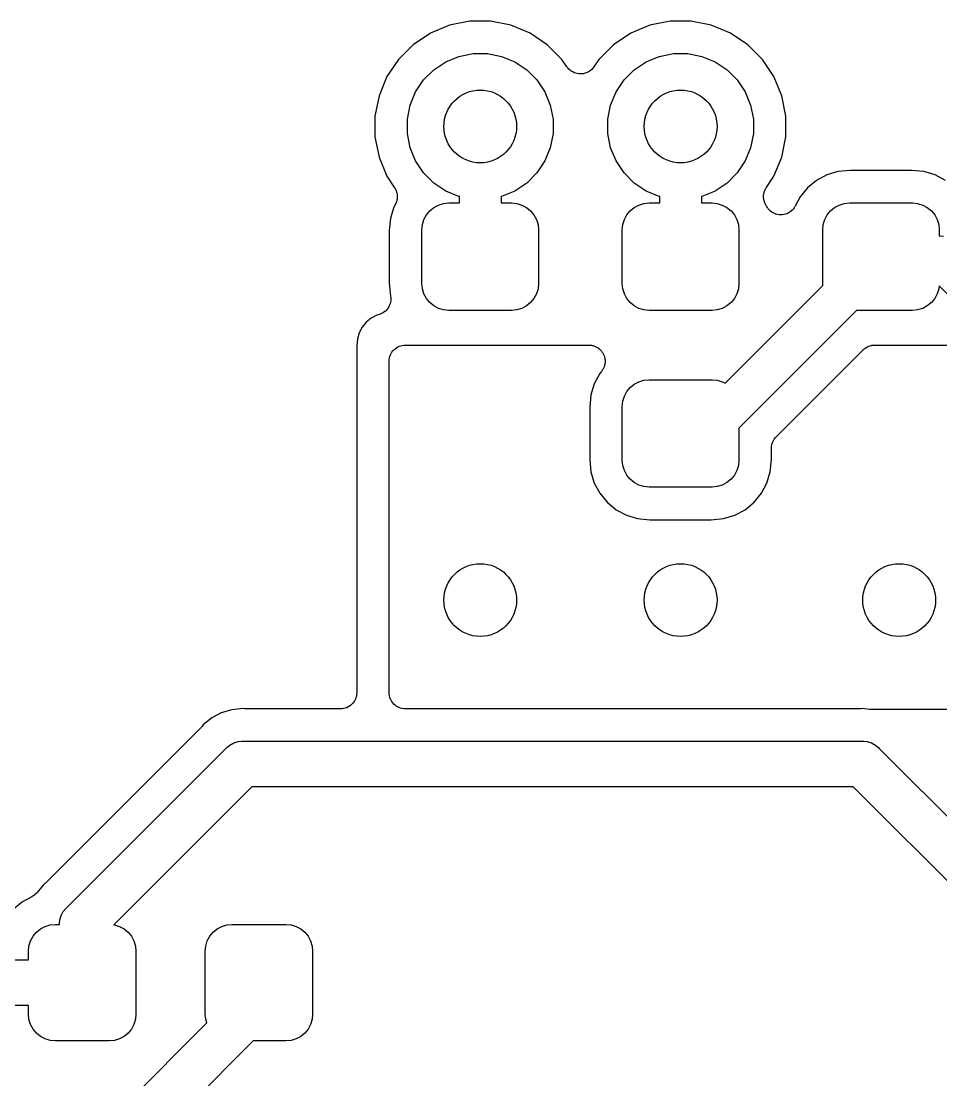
# Model space of a CAD drawing. Extents: x 1.98 to 5.9, y -3.93 to -1.98.
# Drawn here: x 3.2551 to 3.4539, y -3.0604 to -2.8316 of the extents above; entities that cross this region are included whole.
import ezdxf

# ---------------------------------------------------------------- set-up
doc = ezdxf.new("R2010")
doc.units = 0
doc.header["$MEASUREMENT"] = 0
doc.layers.add('BLACK', color=7, linetype='CONTINUOUS')

msp = doc.modelspace()

# ---------------------------------------------------------------- linework, layer by layer
at = {"layer": 'BLACK', "linetype": 'CONTINUOUS'}
for p, q in [((3.35209, -2.83158), (3.3477, -2.83246)), ((3.35657, -2.83158), (3.35209, -2.83158)), ((3.36097, -2.83246), (3.35657, -2.83158)), ((3.3954, -2.83158), (3.391, -2.83246)), ((3.39988, -2.83158), (3.3954, -2.83158)), ((3.40427, -2.83246), (3.39988, -2.83158)), ((3.34356, -2.83417), (3.33983, -2.83666)), ((3.3477, -2.83246), (3.34356, -2.83417)), ((3.36511, -2.83417), (3.36097, -2.83246)), ((3.36883, -2.83666), (3.36511, -2.83417)), ((3.38686, -2.83417), (3.38314, -2.83666)), ((3.391, -2.83246), (3.38686, -2.83417)), ((3.40841, -2.83417), (3.40427, -2.83246)), ((3.41214, -2.83666), (3.40841, -2.83417)), ((3.33983, -2.83666), (3.33666, -2.83983)), ((3.372, -2.83983), (3.36883, -2.83666)), ((3.38314, -2.83666), (3.37997, -2.83983)), ((3.41531, -2.83983), (3.41214, -2.83666)), ((3.34687, -2.84037), (3.34974, -2.83919)), ((3.34974, -2.83919), (3.35278, -2.83858)), ((3.35278, -2.83858), (3.35588, -2.83858)), ((3.35588, -2.83858), (3.35892, -2.83919)), ((3.35892, -2.83919), (3.36179, -2.84037)), ((3.39018, -2.84037), (3.39304, -2.83919)), ((3.39304, -2.83919), (3.39609, -2.83858)), ((3.39609, -2.83858), (3.39919, -2.83858)), ((3.39919, -2.83858), (3.40223, -2.83919)), ((3.40223, -2.83919), (3.4051, -2.84037)), ((3.33666, -2.83983), (3.33417, -2.84356)), ((3.34429, -2.8421), (3.34687, -2.84037)), ((3.36179, -2.84037), (3.36437, -2.8421)), ((3.37307, -2.84144), (3.372, -2.83983)), ((3.37329, -2.84169), (3.37307, -2.84144)), ((3.37887, -2.84148), (3.37866, -2.84173)), ((3.37888, -2.84146), (3.37887, -2.84148)), ((3.37889, -2.84144), (3.37888, -2.84146)), ((3.37888, -2.84146), (3.37888, -2.84146)), ((3.37888, -2.84146), (3.37888, -2.84146)), ((3.37997, -2.83983), (3.37889, -2.84144)), ((3.3876, -2.8421), (3.39018, -2.84037)), ((3.4051, -2.84037), (3.40768, -2.8421)), ((3.4178, -2.84356), (3.41531, -2.83983)), ((3.33417, -2.84356), (3.33246, -2.8477)), ((3.3421, -2.84429), (3.34429, -2.8421)), ((3.36437, -2.8421), (3.36656, -2.84429)), ((3.37349, -2.84195), (3.37329, -2.84169)), ((3.3735, -2.84196), (3.37349, -2.84195)), ((3.37351, -2.84197), (3.3735, -2.84196)), ((3.37376, -2.84218), (3.37351, -2.84197)), ((3.37402, -2.84239), (3.37376, -2.84218)), ((3.37403, -2.84239), (3.37402, -2.84239)), ((3.37403, -2.8424), (3.37403, -2.84239)), ((3.37433, -2.84256), (3.37403, -2.8424)), ((3.37462, -2.84272), (3.37433, -2.84256)), ((3.37463, -2.84272), (3.37462, -2.84272)), ((3.37464, -2.84272), (3.37463, -2.84272)), ((3.37496, -2.84282), (3.37464, -2.84272)), ((3.37527, -2.84292), (3.37496, -2.84282)), ((3.37528, -2.84292), (3.37527, -2.84292)), ((3.37529, -2.84292), (3.37528, -2.84292)), ((3.37562, -2.84296), (3.37529, -2.84292)), ((3.37595, -2.84299), (3.37562, -2.84296)), ((3.37596, -2.84299), (3.37595, -2.84299)), ((3.37597, -2.84299), (3.37596, -2.84299)), ((3.3763, -2.84296), (3.37597, -2.84299)), ((3.37663, -2.84293), (3.3763, -2.84296)), ((3.37664, -2.84293), (3.37663, -2.84293)), ((3.37665, -2.84293), (3.37664, -2.84293)), ((3.37697, -2.84283), (3.37665, -2.84293)), ((3.37729, -2.84274), (3.37697, -2.84283)), ((3.3773, -2.84274), (3.37729, -2.84274)), ((3.3776, -2.84258), (3.3773, -2.84273)), ((3.3773, -2.84273), (3.3773, -2.84274)), ((3.37789, -2.84243), (3.3776, -2.84258)), ((3.3779, -2.84242), (3.37789, -2.84243)), ((3.37791, -2.84242), (3.3779, -2.84242)), ((3.37817, -2.84221), (3.37791, -2.84242)), ((3.37843, -2.842), (3.37817, -2.84221)), ((3.37844, -2.84199), (3.37843, -2.84199)), ((3.37843, -2.84199), (3.37843, -2.842)), ((3.37866, -2.84173), (3.37844, -2.84199)), ((3.38541, -2.84429), (3.3876, -2.8421)), ((3.40768, -2.8421), (3.40987, -2.84429)), ((3.41951, -2.8477), (3.4178, -2.84356)), ((3.34037, -2.84687), (3.3421, -2.84429)), ((3.36656, -2.84429), (3.36829, -2.84687)), ((3.38368, -2.84687), (3.38541, -2.84429)), ((3.40987, -2.84429), (3.41159, -2.84687)), ((3.33246, -2.8477), (3.33158, -2.85209)), ((3.33919, -2.84974), (3.34037, -2.84687)), ((3.36829, -2.84687), (3.36947, -2.84974)), ((3.38249, -2.84974), (3.38368, -2.84687)), ((3.41159, -2.84687), (3.41278, -2.84974)), ((3.42039, -2.85209), (3.41951, -2.8477)), ((3.33858, -2.85278), (3.33919, -2.84974)), ((3.36947, -2.84974), (3.37008, -2.85278)), ((3.38189, -2.85278), (3.38249, -2.84974)), ((3.41278, -2.84974), (3.41339, -2.85278)), ((3.33158, -2.85209), (3.33158, -2.85657)), ((3.33858, -2.85588), (3.33858, -2.85278)), ((3.37008, -2.85278), (3.37008, -2.85588)), ((3.38189, -2.85588), (3.38189, -2.85278)), ((3.41339, -2.85278), (3.41339, -2.85588)), ((3.42039, -2.85657), (3.42039, -2.85209)), ((3.33158, -2.85657), (3.33246, -2.86097)), ((3.33919, -2.85892), (3.33858, -2.85588)), ((3.37008, -2.85588), (3.36947, -2.85892)), ((3.38249, -2.85892), (3.38189, -2.85588)), ((3.41339, -2.85588), (3.41278, -2.85892)), ((3.41951, -2.86097), (3.42039, -2.85657)), ((3.34037, -2.86179), (3.33919, -2.85892)), ((3.36947, -2.85892), (3.36829, -2.86179)), ((3.38368, -2.86179), (3.38249, -2.85892)), ((3.41278, -2.85892), (3.41159, -2.86179)), ((3.33246, -2.86097), (3.33417, -2.86511)), ((3.3421, -2.86437), (3.34037, -2.86179)), ((3.36829, -2.86179), (3.36656, -2.86437)), ((3.38541, -2.86437), (3.38368, -2.86179)), ((3.41159, -2.86179), (3.40987, -2.86437)), ((3.4178, -2.86511), (3.41951, -2.86097)), ((3.34429, -2.86656), (3.3421, -2.86437)), ((3.36656, -2.86437), (3.36437, -2.86656)), ((3.3876, -2.86656), (3.38541, -2.86437)), ((3.40987, -2.86437), (3.40768, -2.86656)), ((3.43165, -2.86408), (3.42924, -2.86481)), ((3.43433, -2.86382), (3.43165, -2.86408)), ((3.44756, -2.86382), (3.43433, -2.86382)), ((3.45024, -2.86408), (3.44756, -2.86382)), ((3.45265, -2.86481), (3.45024, -2.86408)), ((3.33417, -2.86511), (3.33582, -2.86757)), ((3.34687, -2.86829), (3.34429, -2.86656)), ((3.36437, -2.86656), (3.36179, -2.86829)), ((3.39018, -2.86829), (3.3876, -2.86656)), ((3.40768, -2.86656), (3.4051, -2.86829)), ((3.41615, -2.86757), (3.4178, -2.86511)), ((3.42702, -2.866), (3.42507, -2.86759)), ((3.42924, -2.86481), (3.42702, -2.866)), ((3.45487, -2.866), (3.45265, -2.86481)), ((3.33582, -2.86757), (3.33584, -2.86761)), ((3.33584, -2.86761), (3.33592, -2.86775)), ((3.33592, -2.86775), (3.336, -2.86788)), ((3.336, -2.86788), (3.33607, -2.86805)), ((3.33607, -2.86805), (3.33616, -2.86822)), ((3.33616, -2.86822), (3.3362, -2.86837)), ((3.3362, -2.86837), (3.33626, -2.86851)), ((3.33626, -2.86851), (3.3363, -2.86869)), ((3.3363, -2.86869), (3.33635, -2.86887)), ((3.33635, -2.86887), (3.33636, -2.86903)), ((3.34974, -2.86947), (3.34687, -2.86829)), ((3.36179, -2.86829), (3.35892, -2.86947)), ((3.39304, -2.86947), (3.39018, -2.86829)), ((3.4051, -2.86829), (3.40223, -2.86947)), ((3.41561, -2.86898), (3.41563, -2.86883)), ((3.41563, -2.86883), (3.41568, -2.86865)), ((3.41568, -2.86865), (3.41572, -2.86846)), ((3.41572, -2.86846), (3.41578, -2.86832)), ((3.41578, -2.86832), (3.41583, -2.86817)), ((3.41583, -2.86817), (3.41592, -2.86801)), ((3.41592, -2.86801), (3.41599, -2.86783)), ((3.41599, -2.86783), (3.41608, -2.86771)), ((3.41608, -2.86771), (3.41615, -2.86757)), ((3.42507, -2.86759), (3.42348, -2.86954)), ((3.33599, -2.87116), (3.33568, -2.87176)), ((3.33605, -2.87102), (3.33599, -2.87116)), ((3.33613, -2.87088), (3.33605, -2.87102)), ((3.33618, -2.87071), (3.33613, -2.87088)), ((3.33626, -2.87053), (3.33618, -2.87071)), ((3.33629, -2.87038), (3.33626, -2.87053)), ((3.33633, -2.87023), (3.33629, -2.87038)), ((3.33635, -2.87005), (3.33633, -2.87023)), ((3.33639, -2.86986), (3.33635, -2.87005)), ((3.33636, -2.86903), (3.33639, -2.86918)), ((3.33639, -2.86918), (3.33639, -2.86937)), ((3.33639, -2.86937), (3.33641, -2.86955)), ((3.33641, -2.86955), (3.33639, -2.86971)), ((3.33639, -2.86971), (3.33639, -2.86986)), ((3.34532, -2.87131), (3.34641, -2.87098)), ((3.34641, -2.87098), (3.34754, -2.87087)), ((3.34754, -2.87087), (3.34983, -2.87087)), ((3.34983, -2.86949), (3.34974, -2.86947)), ((3.34983, -2.87087), (3.34983, -2.86949)), ((3.35892, -2.86947), (3.35883, -2.86949)), ((3.35883, -2.86949), (3.35883, -2.87087)), ((3.35883, -2.87087), (3.36112, -2.87087)), ((3.36112, -2.87087), (3.36225, -2.87098)), ((3.36225, -2.87098), (3.36334, -2.87131)), ((3.38862, -2.87131), (3.38971, -2.87098)), ((3.38971, -2.87098), (3.39085, -2.87087)), ((3.39085, -2.87087), (3.39314, -2.87087)), ((3.39314, -2.86949), (3.39304, -2.86947)), ((3.39314, -2.87087), (3.39314, -2.86949)), ((3.40223, -2.86947), (3.40214, -2.86949)), ((3.40214, -2.86949), (3.40214, -2.87087)), ((3.40214, -2.87087), (3.40443, -2.87087)), ((3.40443, -2.87087), (3.40556, -2.87098)), ((3.40556, -2.87098), (3.40665, -2.87131)), ((3.41556, -2.8695), (3.41558, -2.86932)), ((3.41558, -2.86966), (3.41556, -2.8695)), ((3.41557, -2.86981), (3.41558, -2.86966)), ((3.41561, -2.87), (3.41557, -2.86981)), ((3.41558, -2.86913), (3.41561, -2.86898)), ((3.41558, -2.86932), (3.41558, -2.86913)), ((3.41563, -2.87018), (3.41561, -2.87)), ((3.41567, -2.87033), (3.41563, -2.87018)), ((3.4157, -2.87049), (3.41567, -2.87033)), ((3.41577, -2.87066), (3.4157, -2.87049)), ((3.41582, -2.87084), (3.41577, -2.87066)), ((3.41589, -2.87098), (3.41582, -2.87084)), ((3.41595, -2.87112), (3.41589, -2.87098)), ((3.41597, -2.87116), (3.41595, -2.87112)), ((3.4162, -2.87159), (3.41597, -2.87116)), ((3.42348, -2.86954), (3.42238, -2.87159)), ((3.43193, -2.87131), (3.43302, -2.87098)), ((3.43302, -2.87098), (3.43415, -2.87087)), ((3.43415, -2.87087), (3.44774, -2.87087)), ((3.44774, -2.87087), (3.44887, -2.87098)), ((3.44887, -2.87098), (3.44996, -2.87131)), ((3.33568, -2.87176), (3.33495, -2.87417)), ((3.34217, -2.87445), (3.34271, -2.87345)), ((3.34271, -2.87345), (3.34343, -2.87257)), ((3.34343, -2.87257), (3.34431, -2.87184)), ((3.34431, -2.87184), (3.34532, -2.87131)), ((3.36334, -2.87131), (3.36435, -2.87184)), ((3.36435, -2.87184), (3.36523, -2.87257)), ((3.36523, -2.87257), (3.36595, -2.87345)), ((3.36595, -2.87345), (3.36649, -2.87445)), ((3.38548, -2.87445), (3.38602, -2.87345)), ((3.38602, -2.87345), (3.38674, -2.87257)), ((3.38674, -2.87257), (3.38762, -2.87184)), ((3.38762, -2.87184), (3.38862, -2.87131)), ((3.40665, -2.87131), (3.40766, -2.87184)), ((3.40766, -2.87184), (3.40854, -2.87257)), ((3.40854, -2.87257), (3.40926, -2.87345)), ((3.40926, -2.87345), (3.40979, -2.87445)), ((3.41639, -2.87187), (3.4162, -2.87159)), ((3.41657, -2.87215), (3.41639, -2.87187)), ((3.41658, -2.87216), (3.41657, -2.87215)), ((3.41682, -2.87239), (3.41658, -2.87216)), ((3.41658, -2.87216), (3.41658, -2.87216)), ((3.41705, -2.87264), (3.41682, -2.87239)), ((3.41706, -2.87264), (3.41705, -2.87264)), ((3.41707, -2.87265), (3.41706, -2.87264)), ((3.41735, -2.87283), (3.41707, -2.87265)), ((3.41762, -2.87302), (3.41735, -2.87283)), ((3.41763, -2.87302), (3.41762, -2.87302)), ((3.41763, -2.87303), (3.41763, -2.87302)), ((3.41795, -2.87316), (3.41763, -2.87303)), ((3.41825, -2.87329), (3.41795, -2.87316)), ((3.41826, -2.87329), (3.41825, -2.87329)), ((3.41859, -2.87336), (3.41826, -2.87329)), ((3.41826, -2.87329), (3.41826, -2.87329)), ((3.41892, -2.87342), (3.41859, -2.87336)), ((3.41893, -2.87342), (3.41892, -2.87342)), ((3.41893, -2.87343), (3.41893, -2.87342)), ((3.41926, -2.87343), (3.41893, -2.87343)), ((3.4196, -2.87343), (3.41926, -2.87343)), ((3.41961, -2.87343), (3.4196, -2.87343)), ((3.41962, -2.87343), (3.41961, -2.87343)), ((3.41994, -2.87337), (3.41962, -2.87343)), ((3.42027, -2.8733), (3.41994, -2.87337)), ((3.42028, -2.8733), (3.42027, -2.8733)), ((3.42029, -2.8733), (3.42028, -2.8733)), ((3.42059, -2.87318), (3.42029, -2.8733)), ((3.42091, -2.87305), (3.42059, -2.87318)), ((3.42092, -2.87304), (3.42091, -2.87305)), ((3.42091, -2.87305), (3.42091, -2.87305)), ((3.42119, -2.87286), (3.42092, -2.87304)), ((3.42148, -2.87268), (3.42119, -2.87286)), ((3.42149, -2.87267), (3.42148, -2.87267)), ((3.42148, -2.87267), (3.42148, -2.87268)), ((3.42173, -2.87243), (3.42149, -2.87267)), ((3.42197, -2.8722), (3.42173, -2.87243)), ((3.42198, -2.87219), (3.42197, -2.87219)), ((3.42197, -2.87219), (3.42197, -2.8722)), ((3.42217, -2.87191), (3.42198, -2.87219)), ((3.42235, -2.87164), (3.42217, -2.87191)), ((3.42236, -2.87162), (3.42235, -2.87164)), ((3.42238, -2.87159), (3.42236, -2.87162)), ((3.42236, -2.87162), (3.42236, -2.87162)), ((3.42236, -2.87162), (3.42236, -2.87162)), ((3.42879, -2.87445), (3.42933, -2.87345)), ((3.42933, -2.87345), (3.43005, -2.87257)), ((3.43005, -2.87257), (3.43093, -2.87184)), ((3.43093, -2.87184), (3.43193, -2.87131)), ((3.44996, -2.87131), (3.45096, -2.87184)), ((3.45096, -2.87184), (3.45184, -2.87257)), ((3.45184, -2.87257), (3.45256, -2.87345)), ((3.45256, -2.87345), (3.4531, -2.87445)), ((3.33495, -2.87417), (3.33468, -2.87685)), ((3.34173, -2.87667), (3.34184, -2.87554)), ((3.34184, -2.87554), (3.34217, -2.87445)), ((3.36649, -2.87445), (3.36682, -2.87554)), ((3.36682, -2.87554), (3.36693, -2.87667)), ((3.38504, -2.87667), (3.38515, -2.87554)), ((3.38515, -2.87554), (3.38548, -2.87445)), ((3.40979, -2.87445), (3.41012, -2.87554)), ((3.41012, -2.87554), (3.41024, -2.87667)), ((3.42835, -2.87667), (3.42846, -2.87554)), ((3.42846, -2.87554), (3.42879, -2.87445)), ((3.4531, -2.87445), (3.45343, -2.87554)), ((3.45343, -2.87554), (3.45354, -2.87667)), ((3.33468, -2.87685), (3.33468, -2.88812)), ((3.34173, -2.88829), (3.34173, -2.87667)), ((3.36693, -2.87667), (3.36693, -2.88829)), ((3.38504, -2.88829), (3.38504, -2.87667)), ((3.41024, -2.87667), (3.41024, -2.88829)), ((3.42835, -2.88829), (3.42835, -2.87667)), ((3.45354, -2.87667), (3.45354, -2.87796)), ((3.45354, -2.87796), (3.45376, -2.87798)), ((3.45376, -2.87798), (3.45376, -2.87798)), ((3.45376, -2.87798), (3.45443, -2.87805)), ((3.33468, -2.88812), (3.33497, -2.89101)), ((3.34184, -2.88942), (3.34173, -2.88829)), ((3.34217, -2.89051), (3.34184, -2.88942)), ((3.36682, -2.88942), (3.36649, -2.89051)), ((3.36693, -2.88829), (3.36682, -2.88942)), ((3.38515, -2.88942), (3.38504, -2.88829)), ((3.38548, -2.89051), (3.38515, -2.88942)), ((3.40725, -2.90982), (3.42838, -2.88868)), ((3.41012, -2.88942), (3.40979, -2.89051)), ((3.41024, -2.88829), (3.41012, -2.88942)), ((3.42838, -2.88868), (3.42835, -2.88829)), ((3.45343, -2.88942), (3.4531, -2.89051)), ((3.45349, -2.88879), (3.45343, -2.88942)), ((3.45749, -2.89279), (3.45349, -2.88879)), ((3.33497, -2.89101), (3.33502, -2.89128)), ((3.33502, -2.89163), (3.33501, -2.89196)), ((3.33502, -2.89128), (3.33502, -2.89129)), ((3.33502, -2.89129), (3.33502, -2.8913)), ((3.33502, -2.8913), (3.33502, -2.89163)), ((3.34271, -2.89151), (3.34217, -2.89051)), ((3.34343, -2.89239), (3.34271, -2.89151)), ((3.36595, -2.89151), (3.36523, -2.89239)), ((3.36649, -2.89051), (3.36595, -2.89151)), ((3.38602, -2.89151), (3.38548, -2.89051)), ((3.38674, -2.89239), (3.38602, -2.89151)), ((3.40926, -2.89151), (3.40854, -2.89239)), ((3.40979, -2.89051), (3.40926, -2.89151)), ((3.45256, -2.89151), (3.45184, -2.89239)), ((3.4531, -2.89051), (3.45256, -2.89151)), ((3.33398, -2.89408), (3.33375, -2.89431)), ((3.33422, -2.89385), (3.33398, -2.89408)), ((3.33423, -2.89383), (3.33422, -2.89384)), ((3.33422, -2.89384), (3.33422, -2.89385)), ((3.33442, -2.89355), (3.33423, -2.89383)), ((3.3346, -2.89328), (3.33442, -2.89355)), ((3.33461, -2.89327), (3.3346, -2.89328)), ((3.33474, -2.89296), (3.33461, -2.89326)), ((3.33461, -2.89326), (3.33461, -2.89327)), ((3.33487, -2.89265), (3.33474, -2.89296)), ((3.33488, -2.89263), (3.33487, -2.89264)), ((3.33487, -2.89264), (3.33487, -2.89265)), ((3.33494, -2.89231), (3.33488, -2.89263)), ((3.33501, -2.89199), (3.33494, -2.89231)), ((3.33501, -2.89196), (3.33501, -2.89197)), ((3.33501, -2.89197), (3.33501, -2.89199)), ((3.34431, -2.89312), (3.34343, -2.89239)), ((3.34532, -2.89365), (3.34431, -2.89312)), ((3.34641, -2.89398), (3.34532, -2.89365)), ((3.34754, -2.89409), (3.34641, -2.89398)), ((3.36112, -2.89409), (3.34754, -2.89409)), ((3.36225, -2.89398), (3.36112, -2.89409)), ((3.36334, -2.89365), (3.36225, -2.89398)), ((3.36435, -2.89312), (3.36334, -2.89365)), ((3.36523, -2.89239), (3.36435, -2.89312)), ((3.38762, -2.89312), (3.38674, -2.89239)), ((3.38862, -2.89365), (3.38762, -2.89312)), ((3.38971, -2.89398), (3.38862, -2.89365)), ((3.39085, -2.89409), (3.38971, -2.89398)), ((3.40443, -2.89409), (3.39085, -2.89409)), ((3.40556, -2.89398), (3.40443, -2.89409)), ((3.40665, -2.89365), (3.40556, -2.89398)), ((3.40766, -2.89312), (3.40665, -2.89365)), ((3.40854, -2.89239), (3.40766, -2.89312)), ((3.43569, -2.89409), (3.41024, -2.91955)), ((3.44774, -2.89409), (3.43569, -2.89409)), ((3.44887, -2.89398), (3.44774, -2.89409)), ((3.44996, -2.89365), (3.44887, -2.89398)), ((3.45096, -2.89312), (3.44996, -2.89365)), ((3.45184, -2.89239), (3.45096, -2.89312)), ((3.33077, -2.89577), (3.32971, -2.89664)), ((3.33197, -2.89512), (3.33077, -2.89577)), ((3.33255, -2.89495), (3.33197, -2.89512)), ((3.33285, -2.89482), (3.33255, -2.89495)), ((3.33316, -2.8947), (3.33285, -2.89482)), ((3.33317, -2.89469), (3.33316, -2.8947)), ((3.33318, -2.89469), (3.33317, -2.89469)), ((3.33345, -2.89451), (3.33318, -2.89469)), ((3.33373, -2.89432), (3.33345, -2.89451)), ((3.33374, -2.89432), (3.33373, -2.89432)), ((3.33375, -2.89431), (3.33374, -2.89432)), ((3.32884, -2.8977), (3.32819, -2.8989)), ((3.32971, -2.89664), (3.32884, -2.8977)), ((3.3278, -2.90021), (3.32765, -2.90175)), ((3.32819, -2.8989), (3.3278, -2.90021)), ((3.32765, -2.90175), (3.32765, -2.9767)), ((3.33509, -2.90341), (3.33524, -2.90312)), ((3.33524, -2.90312), (3.33525, -2.90311)), ((3.33525, -2.90311), (3.33526, -2.9031)), ((3.33526, -2.9031), (3.33547, -2.90284)), ((3.33547, -2.90284), (3.33568, -2.90259)), ((3.33568, -2.90259), (3.33569, -2.90258)), ((3.33569, -2.90258), (3.3357, -2.90257)), ((3.3357, -2.90257), (3.33595, -2.90237)), ((3.33595, -2.90237), (3.33621, -2.90216)), ((3.33621, -2.90216), (3.33622, -2.90215)), ((3.33622, -2.90215), (3.33623, -2.90215)), ((3.33623, -2.90215), (3.33652, -2.90199)), ((3.33652, -2.90199), (3.33681, -2.90184)), ((3.33681, -2.90184), (3.33682, -2.90184)), ((3.33682, -2.90184), (3.33683, -2.90183)), ((3.33683, -2.90183), (3.33715, -2.90174)), ((3.33715, -2.90174), (3.33747, -2.90164)), ((3.33747, -2.90164), (3.33748, -2.90164)), ((3.33748, -2.90164), (3.33749, -2.90164)), ((3.33749, -2.90164), (3.33782, -2.90161)), ((3.33782, -2.90161), (3.33815, -2.90157)), ((3.33815, -2.90157), (3.37782, -2.90157)), ((3.37782, -2.90157), (3.37787, -2.90158)), ((3.37787, -2.90158), (3.37803, -2.90159)), ((3.37803, -2.90159), (3.3782, -2.9016)), ((3.3782, -2.9016), (3.37837, -2.90163)), ((3.37837, -2.90163), (3.37855, -2.90165)), ((3.37855, -2.90165), (3.3787, -2.9017)), ((3.3787, -2.9017), (3.37886, -2.90173)), ((3.37886, -2.90173), (3.37903, -2.9018)), ((3.37903, -2.9018), (3.3792, -2.90186)), ((3.3792, -2.90186), (3.37934, -2.90194)), ((3.37934, -2.90194), (3.37949, -2.902)), ((3.37949, -2.902), (3.37964, -2.9021)), ((3.37964, -2.9021), (3.3798, -2.90219)), ((3.3798, -2.90219), (3.37992, -2.90229)), ((3.37992, -2.90229), (3.38006, -2.90238)), ((3.38006, -2.90238), (3.38018, -2.90251)), ((3.38018, -2.90251), (3.38032, -2.90263)), ((3.38032, -2.90263), (3.38042, -2.90275)), ((3.38042, -2.90275), (3.38054, -2.90287)), ((3.38054, -2.90287), (3.38064, -2.90302)), ((3.38064, -2.90302), (3.38075, -2.90316)), ((3.38075, -2.90316), (3.38082, -2.9033)), ((3.41831, -2.92138), (3.43709, -2.9026)), ((3.43709, -2.9026), (3.4371, -2.90259)), ((3.4371, -2.90259), (3.43712, -2.90257)), ((3.4371, -2.90259), (3.4371, -2.90259)), ((3.4371, -2.90259), (3.4371, -2.90259)), ((3.43712, -2.90257), (3.43737, -2.90237)), ((3.43737, -2.90237), (3.43763, -2.90216)), ((3.43763, -2.90216), (3.43764, -2.90215)), ((3.43764, -2.90215), (3.43766, -2.90214)), ((3.43766, -2.90214), (3.43794, -2.90199)), ((3.43794, -2.90199), (3.43823, -2.90184)), ((3.43823, -2.90184), (3.43825, -2.90183)), ((3.43825, -2.90183), (3.43826, -2.90183)), ((3.43826, -2.90183), (3.43857, -2.90173)), ((3.43857, -2.90173), (3.43888, -2.90164)), ((3.43888, -2.90164), (3.4389, -2.90164)), ((3.4389, -2.90164), (3.43892, -2.90163)), ((3.43892, -2.90163), (3.43924, -2.90161)), ((3.43924, -2.90161), (3.43956, -2.90157)), ((3.43956, -2.90157), (3.47348, -2.90157)), ((3.33465, -2.90503), (3.33468, -2.9047)), ((3.33465, -2.90505), (3.33465, -2.90503)), ((3.33465, -2.90507), (3.33465, -2.90505)), ((3.33465, -2.90505), (3.33465, -2.90505)), ((3.33465, -2.90505), (3.33465, -2.90505)), ((3.33465, -2.9767), (3.33465, -2.90507)), ((3.33468, -2.9047), (3.33472, -2.90437)), ((3.33472, -2.90435), (3.33482, -2.90404)), ((3.33472, -2.90436), (3.33472, -2.90435)), ((3.33472, -2.90437), (3.33472, -2.90436)), ((3.33482, -2.90404), (3.33492, -2.90372)), ((3.33492, -2.90372), (3.33493, -2.90371)), ((3.33493, -2.9037), (3.33509, -2.90341)), ((3.33493, -2.90371), (3.33493, -2.9037)), ((3.38082, -2.9033), (3.38091, -2.90344)), ((3.38091, -2.90344), (3.38098, -2.90361)), ((3.38098, -2.90361), (3.38106, -2.90376)), ((3.38106, -2.90376), (3.38111, -2.90392)), ((3.38111, -2.90392), (3.38117, -2.90407)), ((3.38117, -2.90407), (3.38121, -2.90425)), ((3.38121, -2.90425), (3.38126, -2.90442)), ((3.38126, -2.90442), (3.38127, -2.90458)), ((3.38127, -2.90458), (3.3813, -2.90474)), ((3.3813, -2.90543), (3.38127, -2.9056)), ((3.3813, -2.90474), (3.3813, -2.90492)), ((3.3813, -2.90492), (3.38132, -2.9051)), ((3.38132, -2.9051), (3.3813, -2.90526)), ((3.3813, -2.90526), (3.3813, -2.90543)), ((3.38017, -2.90773), (3.37898, -2.90995)), ((3.38052, -2.9073), (3.38017, -2.90773)), ((3.38062, -2.90716), (3.38052, -2.9073)), ((3.38072, -2.90703), (3.38062, -2.90716)), ((3.38081, -2.90688), (3.38072, -2.90703)), ((3.3809, -2.90673), (3.38081, -2.90688)), ((3.38097, -2.90658), (3.3809, -2.90673)), ((3.38105, -2.90643), (3.38097, -2.90658)), ((3.3811, -2.90626), (3.38105, -2.90643)), ((3.38117, -2.9061), (3.3811, -2.90626)), ((3.3812, -2.90594), (3.38117, -2.9061)), ((3.38125, -2.90578), (3.3812, -2.90594)), ((3.38127, -2.9056), (3.38125, -2.90578)), ((3.37898, -2.90995), (3.37825, -2.91236)), ((3.38674, -2.91076), (3.38762, -2.91003)), ((3.38762, -2.91003), (3.38862, -2.9095)), ((3.38862, -2.9095), (3.38971, -2.90917)), ((3.38971, -2.90917), (3.39085, -2.90906)), ((3.39085, -2.90906), (3.40443, -2.90906)), ((3.40443, -2.90906), (3.40556, -2.90917)), ((3.40556, -2.90917), (3.40665, -2.9095)), ((3.40665, -2.9095), (3.40725, -2.90982)), ((3.37825, -2.91236), (3.37799, -2.91503)), ((3.38548, -2.91264), (3.38602, -2.91164)), ((3.38602, -2.91164), (3.38674, -2.91076)), ((3.38504, -2.91486), (3.38515, -2.91373)), ((3.38515, -2.91373), (3.38548, -2.91264)), ((3.37799, -2.91503), (3.37799, -2.9263)), ((3.38504, -2.92648), (3.38504, -2.91486)), ((3.41024, -2.91955), (3.41024, -2.92648)), ((3.41811, -2.92163), (3.41831, -2.92138)), ((3.41729, -2.9238), (3.41732, -2.92349)), ((3.41729, -2.92384), (3.41729, -2.9238)), ((3.41729, -2.92385), (3.41729, -2.92384)), ((3.41729, -2.92384), (3.41729, -2.92384)), ((3.41729, -2.92384), (3.41729, -2.92384)), ((3.41729, -2.9263), (3.41729, -2.92385)), ((3.41732, -2.92349), (3.41736, -2.92316)), ((3.41736, -2.92312), (3.41746, -2.92282)), ((3.41736, -2.92314), (3.41736, -2.92312)), ((3.41736, -2.92316), (3.41736, -2.92314)), ((3.41746, -2.92282), (3.41756, -2.92251)), ((3.41756, -2.92249), (3.41757, -2.92247)), ((3.41756, -2.92251), (3.41756, -2.92249)), ((3.41757, -2.92247), (3.41773, -2.92219)), ((3.41773, -2.92219), (3.41788, -2.9219)), ((3.41788, -2.9219), (3.41789, -2.92189)), ((3.41789, -2.92189), (3.4179, -2.92187)), ((3.4179, -2.92187), (3.41811, -2.92163)), ((3.37799, -2.9263), (3.37825, -2.92898)), ((3.38515, -2.92761), (3.38504, -2.92648)), ((3.38548, -2.9287), (3.38515, -2.92761)), ((3.41012, -2.92761), (3.40979, -2.9287)), ((3.41024, -2.92648), (3.41012, -2.92761)), ((3.41702, -2.92898), (3.41729, -2.9263)), ((3.37825, -2.92898), (3.37898, -2.93139)), ((3.38602, -2.9297), (3.38548, -2.9287)), ((3.38674, -2.93058), (3.38602, -2.9297)), ((3.38762, -2.9313), (3.38674, -2.93058)), ((3.40854, -2.93058), (3.40766, -2.9313)), ((3.40926, -2.9297), (3.40854, -2.93058)), ((3.40979, -2.9287), (3.40926, -2.9297)), ((3.41629, -2.93139), (3.41702, -2.92898)), ((3.37898, -2.93139), (3.38017, -2.93361)), ((3.38862, -2.93184), (3.38762, -2.9313)), ((3.38971, -2.93217), (3.38862, -2.93184)), ((3.39085, -2.93228), (3.38971, -2.93217)), ((3.40443, -2.93228), (3.39085, -2.93228)), ((3.40556, -2.93217), (3.40443, -2.93228)), ((3.40665, -2.93184), (3.40556, -2.93217)), ((3.40766, -2.9313), (3.40665, -2.93184)), ((3.41511, -2.93361), (3.41629, -2.93139)), ((3.38017, -2.93361), (3.38177, -2.93556)), ((3.41351, -2.93556), (3.41511, -2.93361)), ((3.38177, -2.93556), (3.38371, -2.93715)), ((3.38371, -2.93715), (3.38593, -2.93834)), ((3.40934, -2.93834), (3.41156, -2.93715)), ((3.41156, -2.93715), (3.41351, -2.93556)), ((3.38593, -2.93834), (3.38834, -2.93907)), ((3.38834, -2.93907), (3.39102, -2.93933)), ((3.39102, -2.93933), (3.40426, -2.93933)), ((3.40426, -2.93933), (3.40693, -2.93907)), ((3.40693, -2.93907), (3.40934, -2.93834)), ((3.32703, -2.97868), (3.32682, -2.97893)), ((3.32704, -2.97867), (3.32703, -2.97868)), ((3.32705, -2.97866), (3.32704, -2.97867)), ((3.3272, -2.97837), (3.32705, -2.97866)), ((3.32736, -2.97808), (3.3272, -2.97837)), ((3.32737, -2.97807), (3.32736, -2.97808)), ((3.32747, -2.97774), (3.32737, -2.97806)), ((3.32737, -2.97806), (3.32737, -2.97807)), ((3.32757, -2.97743), (3.32747, -2.97774)), ((3.32761, -2.97708), (3.32757, -2.97741)), ((3.32757, -2.97741), (3.32757, -2.97742)), ((3.32757, -2.97742), (3.32757, -2.97743)), ((3.32765, -2.97675), (3.32761, -2.97708)), ((3.32765, -2.9767), (3.32765, -2.97673)), ((3.32765, -2.97673), (3.32765, -2.97673)), ((3.32765, -2.97673), (3.32765, -2.97673)), ((3.32765, -2.97673), (3.32765, -2.97675)), ((3.33468, -2.97703), (3.33465, -2.9767)), ((3.33471, -2.97736), (3.33468, -2.97703)), ((3.33471, -2.97737), (3.33471, -2.97736)), ((3.33471, -2.97738), (3.33471, -2.97737)), ((3.33481, -2.9777), (3.33471, -2.97738)), ((3.3349, -2.97802), (3.33481, -2.9777)), ((3.33491, -2.97803), (3.3349, -2.97802)), ((3.33491, -2.97804), (3.33491, -2.97803)), ((3.33506, -2.97833), (3.33491, -2.97804)), ((3.33522, -2.97862), (3.33506, -2.97833)), ((3.33522, -2.97863), (3.33522, -2.97862)), ((3.33523, -2.97864), (3.33522, -2.97863)), ((3.33544, -2.9789), (3.33523, -2.97864)), ((3.30062, -2.98038), (3.29837, -2.98106)), ((3.30254, -2.98019), (3.30062, -2.98038)), ((3.30295, -2.98015), (3.30254, -2.98019)), ((3.30254, -2.98019), (3.30254, -2.98019)), ((3.30337, -2.98019), (3.30295, -2.98015)), ((3.30351, -2.98019), (3.30337, -2.98019)), ((3.30366, -2.9802), (3.30351, -2.98019)), ((3.30371, -2.9802), (3.30366, -2.9802)), ((3.32415, -2.9802), (3.30371, -2.9802)), ((3.32447, -2.98017), (3.32415, -2.9802)), ((3.3248, -2.98014), (3.32447, -2.98017)), ((3.32481, -2.98014), (3.3248, -2.98014)), ((3.32483, -2.98014), (3.32481, -2.98014)), ((3.32514, -2.98004), (3.32483, -2.98014)), ((3.32546, -2.97995), (3.32514, -2.98004)), ((3.32547, -2.97994), (3.32546, -2.97995)), ((3.32548, -2.97994), (3.32547, -2.97994)), ((3.32577, -2.97979), (3.32548, -2.97994)), ((3.32606, -2.97963), (3.32577, -2.97979)), ((3.32607, -2.97963), (3.32606, -2.97963)), ((3.32608, -2.97962), (3.32607, -2.97963)), ((3.32634, -2.97941), (3.32608, -2.97962)), ((3.32659, -2.97921), (3.32634, -2.97941)), ((3.3266, -2.9792), (3.32659, -2.97921)), ((3.32661, -2.97919), (3.3266, -2.9792)), ((3.32682, -2.97893), (3.32661, -2.97919)), ((3.33564, -2.97915), (3.33544, -2.9789)), ((3.33565, -2.97916), (3.33564, -2.97915)), ((3.33566, -2.97917), (3.33565, -2.97916)), ((3.33591, -2.97938), (3.33566, -2.97917)), ((3.33617, -2.97959), (3.33591, -2.97938)), ((3.33618, -2.9796), (3.33617, -2.97959)), ((3.33619, -2.97961), (3.33618, -2.9796)), ((3.33648, -2.97976), (3.33619, -2.97961)), ((3.33677, -2.97992), (3.33648, -2.97976)), ((3.33678, -2.97993), (3.33677, -2.97992)), ((3.33679, -2.97993), (3.33678, -2.97993)), ((3.33711, -2.98003), (3.33679, -2.97993)), ((3.33742, -2.98013), (3.33711, -2.98003)), ((3.33743, -2.98013), (3.33742, -2.98013)), ((3.33744, -2.98013), (3.33743, -2.98013)), ((3.33777, -2.98017), (3.33744, -2.98013)), ((3.3381, -2.9802), (3.33777, -2.98017)), ((3.33812, -2.9802), (3.3381, -2.9802)), ((3.33815, -2.9802), (3.33812, -2.9802)), ((3.33812, -2.9802), (3.33812, -2.9802)), ((3.33812, -2.9802), (3.33812, -2.9802)), ((3.43625, -2.9802), (3.33815, -2.9802)), ((3.4364, -2.98019), (3.43625, -2.9802)), ((3.43654, -2.98019), (3.4364, -2.98019)), ((3.43659, -2.98019), (3.43654, -2.98019)), ((3.43701, -2.98015), (3.43659, -2.98019)), ((3.43742, -2.98019), (3.43701, -2.98015)), ((3.43854, -2.9803), (3.43742, -2.98019)), ((3.43869, -2.9803), (3.43854, -2.9803)), ((3.43884, -2.98031), (3.43869, -2.9803)), ((3.43888, -2.98031), (3.43884, -2.98031)), ((3.51619, -2.98031), (3.43888, -2.98031)), ((3.2963, -2.98217), (3.29448, -2.98366)), ((3.29837, -2.98106), (3.2963, -2.98217)), ((3.29399, -2.98423), (3.26041, -3.01781)), ((3.29408, -2.98412), (3.29399, -2.98423)), ((3.29419, -2.98402), (3.29408, -2.98412)), ((3.29422, -2.98398), (3.29419, -2.98402)), ((3.29448, -2.98366), (3.29422, -2.98398)), ((3.30021, -2.98801), (3.30106, -2.98756)), ((3.30106, -2.98756), (3.3011, -2.98755)), ((3.3011, -2.98755), (3.30199, -2.98728)), ((3.30199, -2.98728), (3.30271, -2.9872)), ((3.30271, -2.9872), (3.30295, -2.98718)), ((3.30271, -2.9872), (3.30271, -2.9872)), ((3.30295, -2.98718), (3.30319, -2.9872)), ((3.30319, -2.9872), (3.43677, -2.9872)), ((3.43677, -2.9872), (3.43701, -2.98718)), ((3.43701, -2.98718), (3.43725, -2.9872)), ((3.43725, -2.9872), (3.43725, -2.9872)), ((3.43725, -2.9872), (3.43797, -2.98728)), ((3.43797, -2.98728), (3.4389, -2.98756)), ((3.4389, -2.98756), (3.43976, -2.98801)), ((3.265, -3.02312), (3.2993, -2.98882)), ((3.2993, -2.98882), (3.29946, -2.98863)), ((3.29946, -2.98863), (3.29967, -2.98846)), ((3.29967, -2.98846), (3.30021, -2.98801)), ((3.43976, -2.98801), (3.4405, -2.98863)), ((3.4405, -2.98863), (3.44066, -2.98882)), ((3.44066, -2.98882), (3.53481, -3.08296)), ((3.30499, -2.99705), (3.27516, -3.02687)), ((3.43497, -2.99705), (3.30499, -2.99705)), ((3.52657, -3.08865), (3.43497, -2.99705)), ((3.2585, -3.01993), (3.25848, -3.01996)), ((3.25851, -3.01992), (3.2585, -3.01992)), ((3.2585, -3.01992), (3.2585, -3.01993)), ((3.2585, -3.01993), (3.2585, -3.01993)), ((3.25984, -3.0183), (3.25851, -3.01992)), ((3.26016, -3.01804), (3.25984, -3.0183)), ((3.26026, -3.01793), (3.26016, -3.01804)), ((3.26038, -3.01784), (3.26026, -3.01793)), ((3.26041, -3.01781), (3.26038, -3.01784)), ((3.25537, -3.0219), (3.25342, -3.0235)), ((3.25745, -3.02079), (3.25537, -3.0219)), ((3.25772, -3.02061), (3.25745, -3.02079)), ((3.25799, -3.02043), (3.25772, -3.02061)), ((3.258, -3.02042), (3.25799, -3.02043)), ((3.25802, -3.02041), (3.258, -3.02042)), ((3.25825, -3.02018), (3.25802, -3.02041)), ((3.25848, -3.01996), (3.25825, -3.02018)), ((3.26374, -3.02488), (3.2642, -3.02402)), ((3.2642, -3.02402), (3.26481, -3.02327)), ((3.26481, -3.02327), (3.265, -3.02312)), ((3.26137, -3.02688), (3.2625, -3.02677)), ((3.2625, -3.02677), (3.26336, -3.02677)), ((3.26336, -3.02677), (3.26339, -3.02653)), ((3.26339, -3.02653), (3.26346, -3.02581)), ((3.26339, -3.02653), (3.26339, -3.02653)), ((3.26346, -3.02581), (3.26374, -3.02488)), ((3.29956, -3.02688), (3.30069, -3.02677)), ((3.30069, -3.02677), (3.3123, -3.02677)), ((3.3123, -3.02677), (3.31344, -3.02688)), ((3.25767, -3.02935), (3.25839, -3.02847)), ((3.25839, -3.02847), (3.25927, -3.02775)), ((3.25927, -3.02775), (3.26028, -3.02721)), ((3.26028, -3.02721), (3.26137, -3.02688)), ((3.27516, -3.02687), (3.27525, -3.02688)), ((3.27525, -3.02688), (3.27634, -3.02721)), ((3.27634, -3.02721), (3.27734, -3.02775)), ((3.27734, -3.02775), (3.27822, -3.02847)), ((3.27822, -3.02847), (3.27894, -3.02935)), ((3.29586, -3.02935), (3.29658, -3.02847)), ((3.29658, -3.02847), (3.29746, -3.02775)), ((3.29746, -3.02775), (3.29847, -3.02721)), ((3.29847, -3.02721), (3.29956, -3.02688)), ((3.31344, -3.02688), (3.31453, -3.02721)), ((3.31453, -3.02721), (3.31553, -3.02775)), ((3.31553, -3.02775), (3.31641, -3.02847)), ((3.31641, -3.02847), (3.31713, -3.02935)), ((3.2568, -3.03145), (3.25713, -3.03036)), ((3.25713, -3.03036), (3.25767, -3.02935)), ((3.27894, -3.02935), (3.27948, -3.03036)), ((3.27948, -3.03036), (3.27981, -3.03145)), ((3.29499, -3.03145), (3.29532, -3.03036)), ((3.29532, -3.03036), (3.29586, -3.02935)), ((3.31713, -3.02935), (3.31767, -3.03036)), ((3.31767, -3.03036), (3.318, -3.03145)), ((3.25669, -3.03258), (3.2568, -3.03145)), ((3.25669, -3.03445), (3.25669, -3.03258)), ((3.27981, -3.03145), (3.27992, -3.03258)), ((3.27992, -3.03258), (3.27992, -3.04616)), ((3.29488, -3.03258), (3.29499, -3.03145)), ((3.29488, -3.04616), (3.29488, -3.03258)), ((3.318, -3.03145), (3.31811, -3.03258)), ((3.31811, -3.03258), (3.31811, -3.04616)), ((3.16732, -3.03445), (3.25669, -3.03445)), ((3.25669, -3.04429), (3.16732, -3.04429)), ((3.25669, -3.04616), (3.25669, -3.04429)), ((3.2568, -3.04729), (3.25669, -3.04616)), ((3.25713, -3.04838), (3.2568, -3.04729)), ((3.27981, -3.04729), (3.27948, -3.04838)), ((3.27992, -3.04616), (3.27981, -3.04729)), ((3.29499, -3.04729), (3.29488, -3.04616)), ((3.29523, -3.04808), (3.29499, -3.04729)), ((3.318, -3.04729), (3.31767, -3.04838)), ((3.31811, -3.04616), (3.318, -3.04729)), ((3.25767, -3.04939), (3.25713, -3.04838)), ((3.25839, -3.05027), (3.25767, -3.04939)), ((3.27323, -3.07008), (3.29523, -3.04808)), ((3.27894, -3.04939), (3.27822, -3.05027)), ((3.27948, -3.04838), (3.27894, -3.04939)), ((3.31713, -3.04939), (3.31641, -3.05027)), ((3.31767, -3.04838), (3.31713, -3.04939)), ((3.25927, -3.05099), (3.25839, -3.05027)), ((3.26028, -3.05153), (3.25927, -3.05099)), ((3.26137, -3.05186), (3.26028, -3.05153)), ((3.2625, -3.05197), (3.26137, -3.05186)), ((3.27411, -3.05197), (3.2625, -3.05197)), ((3.27525, -3.05186), (3.27411, -3.05197)), ((3.27634, -3.05153), (3.27525, -3.05186)), ((3.27734, -3.05099), (3.27634, -3.05153)), ((3.27822, -3.05027), (3.27734, -3.05099)), ((3.30526, -3.05197), (3.27992, -3.0773)), ((3.3123, -3.05197), (3.30526, -3.05197)), ((3.31344, -3.05186), (3.3123, -3.05197)), ((3.31453, -3.05153), (3.31344, -3.05186)), ((3.31553, -3.05099), (3.31453, -3.05153)), ((3.31641, -3.05027), (3.31553, -3.05099))]:
    msp.add_line(p, q, dxfattribs=at)
at = {"layer": 'BLACK'}
for centre in [(3.35433, -2.85433), (3.39764, -2.85433), (3.35433, -2.95669), (3.39764, -2.95669), (3.44488, -2.95669)]:
    msp.add_circle(centre, 0.00787, dxfattribs=at)

doc.saveas('drawing.dxf')
